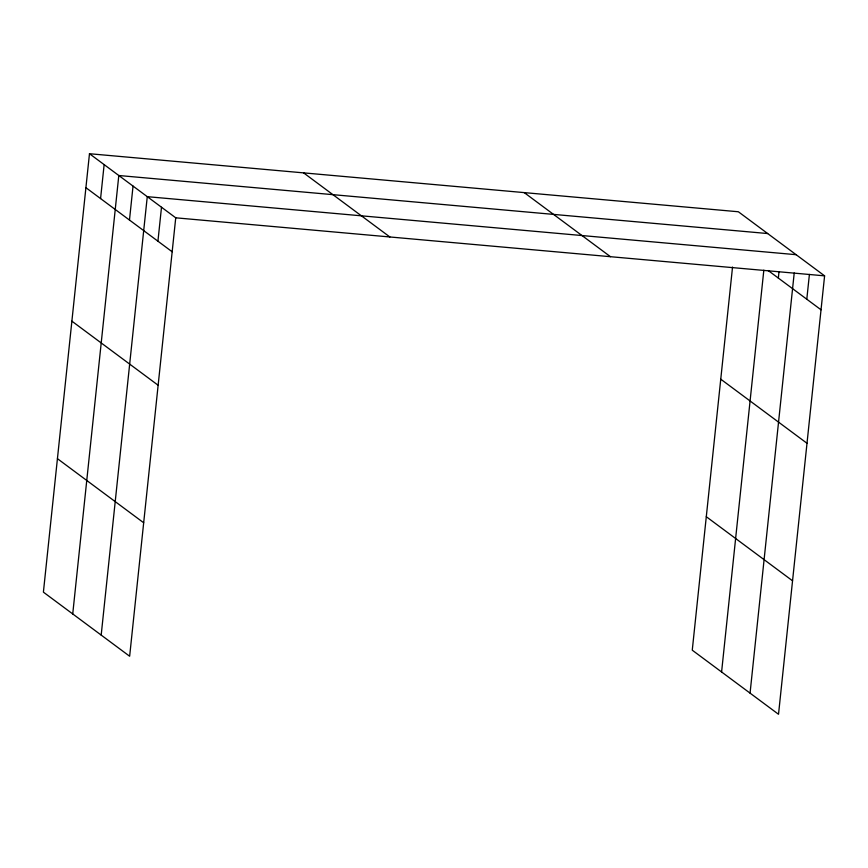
<?xml version="1.0" encoding="UTF-8"?>
<svg xmlns="http://www.w3.org/2000/svg" width="868" height="868" viewBox="0 0 868 868"><rect width="100%" height="100%" fill="white"/><g stroke="black" fill="none" stroke-linecap="round" stroke-linejoin="round"><path stroke-width="1.3" d="M89.48 153.723L43.4 592.15L129.647 656.241L175.737 217.814L89.48 153.723L738.353 211.759L824.6 275.85L778.52 714.277L692.263 650.186L732.538 267.062M100.579 198.577L104.138 164.616M72.728 613.947L118.807 175.51L767.67 233.546M129.473 220.049L133.043 186.088M101.187 635.094L147.267 196.667L796.14 254.693M157.933 241.196L161.502 207.246M721.59 671.973L763.829 270.176M778.336 278.075L779.019 271.543M750.06 693.131L794.22 272.986M806.795 299.232L809.41 274.418M175.737 217.814L824.6 275.85M768.169 270.523L821.03 309.8M524.218 192.609L610.475 256.7M720.755 379.186L807.001 443.277M303.605 172.873L389.862 236.964M706.292 516.71L792.549 580.8M85.91 187.683L172.168 251.774M71.881 321.16L158.139 385.251M57.429 458.673L143.676 522.764"/></g></svg>
